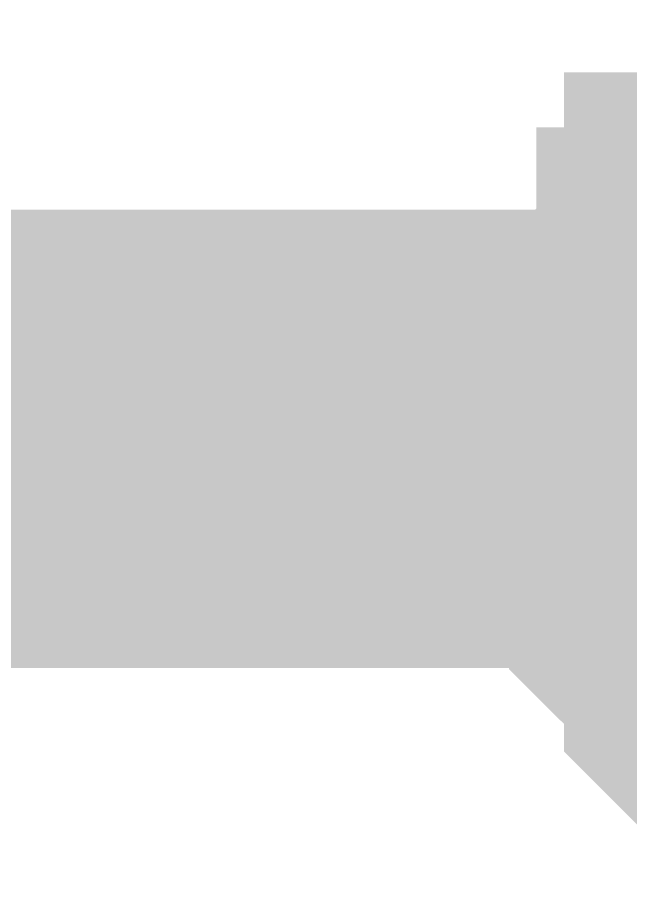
# Model space of a CAD drawing. Header units: inches. Extents: x 0 to 841, y 0 to 594.
# Drawn here: x 770.832 to 771.834, y 246.766 to 248.189 of the extents above; entities that cross this region are included whole.
import ezdxf

# ---------------------------------------------------------------- set-up
doc = ezdxf.new("R2010")
doc.units = ezdxf.units.IN
doc.layers.add('Sheet', color=255, linetype='Continuous')

msp = doc.modelspace()

# ---------------------------------------------------------------- linework, layer by layer
at = {"layer": 'Sheet'}
for points in [[(771.7401, 247.5, 0.2997, 0.2997, 0), (771.7401, 247.5449, 0.2997, 0.2997, 0), (771.7401, 247.5898, 0.2997, 0.2997, 0), (771.7401, 247.5898, 0.2997, 0.2997, 0), (771.7401, 247.6348, 0.2997, 0.2997, 0), (771.785, 247.6797, 0.2997, 0.2997, 0), (771.785, 247.7246, 0.2997, 0.2997, 0), (771.785, 247.7695, 0.2997, 0.2997, 0), (771.785, 247.7695, 0.2997, 0.2997, 0), (771.83, 247.8144, 0.2997, 0.2997, 0), (771.83, 247.8593, 0.2997, 0.2997, 0), (771.8749, 247.8593, 0.2997, 0.2997, 0), (771.8749, 247.9043, 0.2997, 0.2997, 0), (771.8749, 247.9492, 0.2997, 0.2997, 0), (771.9198, 247.9492, 0.2997, 0.2997, 0), (771.9647, 247.9941, 0.2997, 0.2997, 0), (771.9647, 247.9941, 0.2997, 0.2997, 0), (772.0096, 248.039, 0.2997, 0.2997, 0)], [(771.7401, 247.5, 0.2997, 0.2997, 0), (771.7401, 247.5449, 0.2997, 0.2997, 0), (771.7401, 247.5898, 0.2997, 0.2997, 0), (771.7401, 247.5898, 0.2997, 0.2997, 0), (771.7401, 247.6348, 0.2997, 0.2997, 0), (771.785, 247.6797, 0.2997, 0.2997, 0), (771.785, 247.7246, 0.2997, 0.2997, 0), (771.785, 247.7695, 0.2997, 0.2997, 0), (771.785, 247.7695, 0.2997, 0.2997, 0), (771.83, 247.8144, 0.2997, 0.2997, 0), (771.83, 247.8593, 0.2997, 0.2997, 0), (771.8749, 247.8593, 0.2997, 0.2997, 0), (771.8749, 247.9043, 0.2997, 0.2997, 0), (771.8749, 247.9492, 0.2997, 0.2997, 0), (771.9198, 247.9492, 0.2997, 0.2997, 0), (771.9647, 247.9941, 0.2997, 0.2997, 0), (771.9647, 247.9941, 0.2997, 0.2997, 0), (772.0096, 248.039, 0.2997, 0.2997, 0)], [(771.7401, 247.5, 0.2997, 0.2997, 0), (771.7401, 247.5449, 0.2997, 0.2997, 0), (771.7401, 247.5898, 0.2997, 0.2997, 0), (771.7401, 247.5898, 0.2997, 0.2997, 0), (771.7401, 247.6348, 0.2997, 0.2997, 0), (771.785, 247.6797, 0.2997, 0.2997, 0), (771.785, 247.7246, 0.2997, 0.2997, 0), (771.785, 247.7695, 0.2997, 0.2997, 0), (771.785, 247.7695, 0.2997, 0.2997, 0), (771.83, 247.8144, 0.2997, 0.2997, 0), (771.83, 247.8593, 0.2997, 0.2997, 0), (771.8749, 247.8593, 0.2997, 0.2997, 0), (771.8749, 247.9043, 0.2997, 0.2997, 0), (771.8749, 247.9492, 0.2997, 0.2997, 0), (771.9198, 247.9492, 0.2997, 0.2997, 0), (771.9647, 247.9941, 0.2997, 0.2997, 0), (771.9647, 247.9941, 0.2997, 0.2997, 0), (772.0096, 248.039, 0.2997, 0.2997, 0)], [(771.7401, 247.5, 0.2997, 0.2997, 0), (771.7401, 247.5449, 0.2997, 0.2997, 0), (771.7401, 247.5898, 0.2997, 0.2997, 0), (771.7401, 247.5898, 0.2997, 0.2997, 0), (771.7401, 247.6348, 0.2997, 0.2997, 0), (771.785, 247.6797, 0.2997, 0.2997, 0), (771.785, 247.7246, 0.2997, 0.2997, 0), (771.785, 247.7695, 0.2997, 0.2997, 0), (771.785, 247.7695, 0.2997, 0.2997, 0), (771.83, 247.8144, 0.2997, 0.2997, 0), (771.83, 247.8593, 0.2997, 0.2997, 0), (771.8749, 247.8593, 0.2997, 0.2997, 0), (771.8749, 247.9043, 0.2997, 0.2997, 0), (771.8749, 247.9492, 0.2997, 0.2997, 0), (771.9198, 247.9492, 0.2997, 0.2997, 0), (771.9647, 247.9941, 0.2997, 0.2997, 0), (771.9647, 247.9941, 0.2997, 0.2997, 0), (772.0096, 248.039, 0.2997, 0.2997, 0)], [(771.7401, 247.5, 0.0991, 0.0991, 0), (771.7401, 247.5449, 0.0991, 0.0991, 0), (771.7401, 247.5898, 0.0991, 0.0991, 0), (771.7401, 247.5898, 0.0991, 0.0991, 0), (771.7401, 247.6348, 0.0991, 0.0991, 0), (771.785, 247.6797, 0.0991, 0.0991, 0), (771.785, 247.7246, 0.0991, 0.0991, 0), (771.785, 247.7695, 0.0991, 0.0991, 0), (771.785, 247.7695, 0.0991, 0.0991, 0), (771.83, 247.8144, 0.0991, 0.0991, 0), (771.83, 247.8593, 0.0991, 0.0991, 0), (771.8749, 247.8593, 0.0991, 0.0991, 0), (771.8749, 247.9043, 0.0991, 0.0991, 0), (771.8749, 247.9492, 0.0991, 0.0991, 0), (771.9198, 247.9492, 0.0991, 0.0991, 0)], [(771.7401, 247.5, 0.0991, 0.0991, 0), (771.7401, 247.5449, 0.0991, 0.0991, 0), (771.7401, 247.5898, 0.0991, 0.0991, 0), (771.7401, 247.5898, 0.0991, 0.0991, 0), (771.7401, 247.6348, 0.0991, 0.0991, 0), (771.785, 247.6797, 0.0991, 0.0991, 0), (771.785, 247.7246, 0.0991, 0.0991, 0), (771.785, 247.7695, 0.0991, 0.0991, 0), (771.785, 247.7695, 0.0991, 0.0991, 0), (771.83, 247.8144, 0.0991, 0.0991, 0), (771.83, 247.8593, 0.0991, 0.0991, 0), (771.8749, 247.8593, 0.0991, 0.0991, 0), (771.8749, 247.9043, 0.0991, 0.0991, 0), (771.8749, 247.9492, 0.0991, 0.0991, 0), (771.9198, 247.9492, 0.0991, 0.0991, 0)], [(771.7401, 247.5, 0.0991, 0.0991, 0), (771.7401, 247.5449, 0.0991, 0.0991, 0), (771.7401, 247.5898, 0.0991, 0.0991, 0), (771.7401, 247.5898, 0.0991, 0.0991, 0), (771.7401, 247.6348, 0.0991, 0.0991, 0), (771.785, 247.6797, 0.0991, 0.0991, 0), (771.785, 247.7246, 0.0991, 0.0991, 0), (771.785, 247.7695, 0.0991, 0.0991, 0), (771.785, 247.7695, 0.0991, 0.0991, 0), (771.83, 247.8144, 0.0991, 0.0991, 0), (771.83, 247.8593, 0.0991, 0.0991, 0), (771.8749, 247.8593, 0.0991, 0.0991, 0), (771.8749, 247.9043, 0.0991, 0.0991, 0), (771.8749, 247.9492, 0.0991, 0.0991, 0), (771.9198, 247.9492, 0.0991, 0.0991, 0)], [(771.7401, 247.5, 0.0991, 0.0991, 0), (771.7401, 247.5449, 0.0991, 0.0991, 0), (771.7401, 247.5898, 0.0991, 0.0991, 0), (771.7401, 247.5898, 0.0991, 0.0991, 0), (771.7401, 247.6348, 0.0991, 0.0991, 0), (771.785, 247.6797, 0.0991, 0.0991, 0), (771.785, 247.7246, 0.0991, 0.0991, 0), (771.785, 247.7695, 0.0991, 0.0991, 0), (771.785, 247.7695, 0.0991, 0.0991, 0), (771.83, 247.8144, 0.0991, 0.0991, 0), (771.83, 247.8593, 0.0991, 0.0991, 0), (771.8749, 247.8593, 0.0991, 0.0991, 0), (771.8749, 247.9043, 0.0991, 0.0991, 0), (771.8749, 247.9492, 0.0991, 0.0991, 0), (771.9198, 247.9492, 0.0991, 0.0991, 0)], [(750.001, 247.5, 0.7493, 0.7493, 0), (757.5019, 247.5, 0.7493, 0.7493, 0), (772.5037, 247.5, 0.7493, 0.7493, 0)], [(772.0096, 246.9161, 0.2997, 0.2997, 0), (771.9647, 246.961, 0.2997, 0.2997, 0), (771.9647, 246.961, 0.2997, 0.2997, 0), (771.9198, 247.0059, 0.2997, 0.2997, 0), (771.8749, 247.0508, 0.2997, 0.2997, 0), (771.8749, 247.0508, 0.2997, 0.2997, 0), (771.8749, 247.0957, 0.2997, 0.2997, 0), (771.83, 247.1407, 0.2997, 0.2997, 0), (771.83, 247.1407, 0.2997, 0.2997, 0), (771.785, 247.1856, 0.2997, 0.2997, 0), (771.785, 247.2305, 0.2997, 0.2997, 0), (771.785, 247.2754, 0.2997, 0.2997, 0), (771.785, 247.3203, 0.2997, 0.2997, 0), (771.7401, 247.3203, 0.2997, 0.2997, 0), (771.7401, 247.3652, 0.2997, 0.2997, 0), (771.7401, 247.4102, 0.2997, 0.2997, 0), (771.7401, 247.4551, 0.2997, 0.2997, 0), (771.7401, 247.5, 0.2997, 0.2997, 0)], [(771.7401, 247.5, 0.2997, 0.2997, 0), (771.7401, 247.5, 0.2997, 0.2997, 0)], [(772.0096, 246.9161, 0.2997, 0.2997, 0), (771.9647, 246.961, 0.2997, 0.2997, 0), (771.9647, 246.961, 0.2997, 0.2997, 0), (771.9198, 247.0059, 0.2997, 0.2997, 0), (771.8749, 247.0508, 0.2997, 0.2997, 0), (771.8749, 247.0508, 0.2997, 0.2997, 0), (771.8749, 247.0957, 0.2997, 0.2997, 0), (771.83, 247.1407, 0.2997, 0.2997, 0), (771.83, 247.1407, 0.2997, 0.2997, 0), (771.785, 247.1856, 0.2997, 0.2997, 0), (771.785, 247.2305, 0.2997, 0.2997, 0), (771.785, 247.2754, 0.2997, 0.2997, 0), (771.785, 247.3203, 0.2997, 0.2997, 0), (771.7401, 247.3203, 0.2997, 0.2997, 0), (771.7401, 247.3652, 0.2997, 0.2997, 0), (771.7401, 247.4102, 0.2997, 0.2997, 0), (771.7401, 247.4551, 0.2997, 0.2997, 0), (771.7401, 247.5, 0.2997, 0.2997, 0)], [(771.7401, 247.5, 0.2997, 0.2997, 0), (771.7401, 247.5, 0.2997, 0.2997, 0)], [(772.0096, 246.9161, 0.2997, 0.2997, 0), (771.9647, 246.961, 0.2997, 0.2997, 0), (771.9647, 246.961, 0.2997, 0.2997, 0), (771.9198, 247.0059, 0.2997, 0.2997, 0), (771.8749, 247.0508, 0.2997, 0.2997, 0), (771.8749, 247.0508, 0.2997, 0.2997, 0), (771.8749, 247.0957, 0.2997, 0.2997, 0), (771.83, 247.1407, 0.2997, 0.2997, 0), (771.83, 247.1407, 0.2997, 0.2997, 0), (771.785, 247.1856, 0.2997, 0.2997, 0), (771.785, 247.2305, 0.2997, 0.2997, 0), (771.785, 247.2754, 0.2997, 0.2997, 0), (771.785, 247.3203, 0.2997, 0.2997, 0), (771.7401, 247.3203, 0.2997, 0.2997, 0), (771.7401, 247.3652, 0.2997, 0.2997, 0), (771.7401, 247.4102, 0.2997, 0.2997, 0), (771.7401, 247.4551, 0.2997, 0.2997, 0), (771.7401, 247.5, 0.2997, 0.2997, 0)], [(771.7401, 247.5, 0.2997, 0.2997, 0), (771.7401, 247.5, 0.2997, 0.2997, 0)], [(772.0096, 246.9161, 0.2997, 0.2997, 0), (771.9647, 246.961, 0.2997, 0.2997, 0), (771.9647, 246.961, 0.2997, 0.2997, 0), (771.9198, 247.0059, 0.2997, 0.2997, 0), (771.8749, 247.0508, 0.2997, 0.2997, 0), (771.8749, 247.0508, 0.2997, 0.2997, 0), (771.8749, 247.0957, 0.2997, 0.2997, 0), (771.83, 247.1407, 0.2997, 0.2997, 0), (771.83, 247.1407, 0.2997, 0.2997, 0), (771.785, 247.1856, 0.2997, 0.2997, 0), (771.785, 247.2305, 0.2997, 0.2997, 0), (771.785, 247.2754, 0.2997, 0.2997, 0), (771.785, 247.3203, 0.2997, 0.2997, 0), (771.7401, 247.3203, 0.2997, 0.2997, 0), (771.7401, 247.3652, 0.2997, 0.2997, 0), (771.7401, 247.4102, 0.2997, 0.2997, 0), (771.7401, 247.4551, 0.2997, 0.2997, 0), (771.7401, 247.5, 0.2997, 0.2997, 0)], [(771.7401, 247.5, 0.2997, 0.2997, 0), (771.7401, 247.5, 0.2997, 0.2997, 0)], [(771.9198, 247.0059, 0.0991, 0.0991, 0), (771.8749, 247.0508, 0.0991, 0.0991, 0), (771.8749, 247.0508, 0.0991, 0.0991, 0), (771.8749, 247.0957, 0.0991, 0.0991, 0), (771.83, 247.1407, 0.0991, 0.0991, 0), (771.83, 247.1407, 0.0991, 0.0991, 0), (771.785, 247.1856, 0.0991, 0.0991, 0), (771.785, 247.2305, 0.0991, 0.0991, 0), (771.785, 247.2754, 0.0991, 0.0991, 0), (771.785, 247.3203, 0.0991, 0.0991, 0), (771.7401, 247.3203, 0.0991, 0.0991, 0), (771.7401, 247.3652, 0.0991, 0.0991, 0), (771.7401, 247.4102, 0.0991, 0.0991, 0), (771.7401, 247.4551, 0.0991, 0.0991, 0), (771.7401, 247.5, 0.0991, 0.0991, 0)], [(771.7401, 247.5, 0.0991, 0.0991, 0), (771.7401, 247.5, 0.0991, 0.0991, 0)], [(771.9198, 247.0059, 0.0991, 0.0991, 0), (771.8749, 247.0508, 0.0991, 0.0991, 0), (771.8749, 247.0508, 0.0991, 0.0991, 0), (771.8749, 247.0957, 0.0991, 0.0991, 0), (771.83, 247.1407, 0.0991, 0.0991, 0), (771.83, 247.1407, 0.0991, 0.0991, 0), (771.785, 247.1856, 0.0991, 0.0991, 0), (771.785, 247.2305, 0.0991, 0.0991, 0), (771.785, 247.2754, 0.0991, 0.0991, 0), (771.785, 247.3203, 0.0991, 0.0991, 0), (771.7401, 247.3203, 0.0991, 0.0991, 0), (771.7401, 247.3652, 0.0991, 0.0991, 0), (771.7401, 247.4102, 0.0991, 0.0991, 0), (771.7401, 247.4551, 0.0991, 0.0991, 0), (771.7401, 247.5, 0.0991, 0.0991, 0)], [(771.7401, 247.5, 0.0991, 0.0991, 0), (771.7401, 247.5, 0.0991, 0.0991, 0)], [(771.9198, 247.0059, 0.0991, 0.0991, 0), (771.8749, 247.0508, 0.0991, 0.0991, 0), (771.8749, 247.0508, 0.0991, 0.0991, 0), (771.8749, 247.0957, 0.0991, 0.0991, 0), (771.83, 247.1407, 0.0991, 0.0991, 0), (771.83, 247.1407, 0.0991, 0.0991, 0), (771.785, 247.1856, 0.0991, 0.0991, 0), (771.785, 247.2305, 0.0991, 0.0991, 0), (771.785, 247.2754, 0.0991, 0.0991, 0), (771.785, 247.3203, 0.0991, 0.0991, 0), (771.7401, 247.3203, 0.0991, 0.0991, 0), (771.7401, 247.3652, 0.0991, 0.0991, 0), (771.7401, 247.4102, 0.0991, 0.0991, 0), (771.7401, 247.4551, 0.0991, 0.0991, 0), (771.7401, 247.5, 0.0991, 0.0991, 0)], [(771.7401, 247.5, 0.0991, 0.0991, 0), (771.7401, 247.5, 0.0991, 0.0991, 0)], [(771.9198, 247.0059, 0.0991, 0.0991, 0), (771.8749, 247.0508, 0.0991, 0.0991, 0), (771.8749, 247.0508, 0.0991, 0.0991, 0), (771.8749, 247.0957, 0.0991, 0.0991, 0), (771.83, 247.1407, 0.0991, 0.0991, 0), (771.83, 247.1407, 0.0991, 0.0991, 0), (771.785, 247.1856, 0.0991, 0.0991, 0), (771.785, 247.2305, 0.0991, 0.0991, 0), (771.785, 247.2754, 0.0991, 0.0991, 0), (771.785, 247.3203, 0.0991, 0.0991, 0), (771.7401, 247.3203, 0.0991, 0.0991, 0), (771.7401, 247.3652, 0.0991, 0.0991, 0), (771.7401, 247.4102, 0.0991, 0.0991, 0), (771.7401, 247.4551, 0.0991, 0.0991, 0), (771.7401, 247.5, 0.0991, 0.0991, 0)], [(771.7401, 247.5, 0.0991, 0.0991, 0), (771.7401, 247.5, 0.0991, 0.0991, 0)]]:
    msp.add_lwpolyline(points, format="xyseb", dxfattribs=at)

doc.saveas('drawing.dxf')
